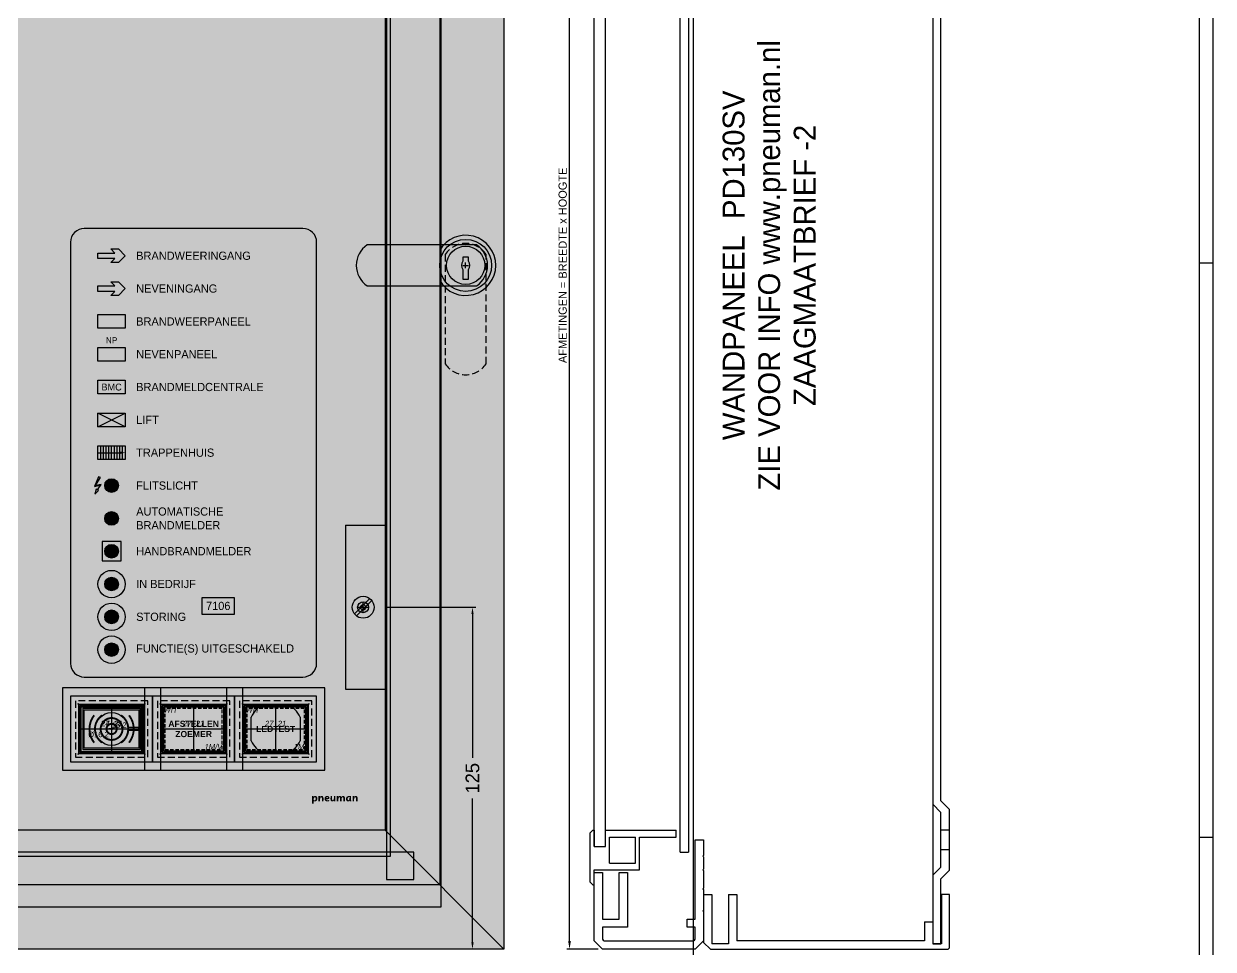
# Model space of a CAD drawing. Header units: millimetres. Extents: x -1269 to 1686, y -428 to 724.
# Drawn here: x 624.4 to 1059.4, y 0 to 338.3 of the extents above; entities that cross this region are included whole.
import ezdxf
from ezdxf.enums import TextEntityAlignment as Align

# ---------------------------------------------------------------- set-up
doc = ezdxf.new("R2010")
doc.units = ezdxf.units.MM
doc.header["$LTSCALE"] = 0.4
doc.linetypes.add('HIDDEN', pattern=[9.525, 6.35, -3.175])
for name, color, linetype in [('25', 7, 'Continuous'), ('35', 2, 'Continuous'), ('50', 3, 'Continuous'), ('ELEKTR', 7, 'Continuous'), ('FREESGAT', 7, 'Continuous'), ('FREESGATPOSITIE', 7, 'Continuous'), ('FREESOMTREK', 7, 'Continuous'), ('GAT', 2, 'Continuous'), ('GATM', 2, 'Continuous'), ('KADER', 7, 'Continuous'), ('Kleurhulp', 4, 'Continuous'), ('KNOP', 7, 'Continuous'), ('Lenskleur', 7, 'Continuous'), ('LIJST', 1, 'Continuous'), ('PASKRUIZEN', 2, 'Continuous'), ('Ral 1108', 160, 'Continuous'), ('Ral 3020', 22, 'Continuous'), ('Ral 7106', 66, 'Continuous'), ('Ral 9002', 156, 'Continuous'), ('Ral kastkleur', 254, 'Continuous'), ('REF', 40, 'Continuous'), ('TEKST', 7, 'Continuous')]:
    doc.layers.add(name, color=color, linetype=linetype)
doc.styles.add('Arial cursief', font='ariali.ttf')
doc.styles.add('ELEKTR', font='PNMANTXT', dxfattribs={"oblique": 15})
doc.styles.add('KNOP', font='arialbd.ttf')
doc.styles.get("Standard").update_dxf_attribs({"font": 'pnmantxt.shx'})
doc.styles.add('UV55', font='Univers 55 Roman.ttf')
doc.dimstyles.new('ISO-25', dxfattribs={"dimtxt": 2.5, "dimasz": 2.5, "dimexe": 1.25, "dimexo": 0.625, "dimtad": 1, "dimtxsty": 'Standard', "dimcen": 2.5, "dimadec": 0, "dimazin": 0, "dimtfac": 1, "dimtmove": 0, "dimatfit": 3, "dimfxl": 1, "dimarcsym": 0})
doc.dimstyles.get("Standard").update_dxf_attribs({"dimtxt": 0.18, "dimasz": 0.18, "dimexe": 0.18, "dimexo": 0.0625, "dimgap": 0.09, "dimtad": 0, "dimtih": 1, "dimtoh": 1, "dimdec": 4, "dimzin": 0, "dimdsep": 46, "dimtxsty": 'Standard', "dimcen": 0.09, "dimadec": 0, "dimazin": 0, "dimtfac": 1, "dimtdec": 4, "dimtofl": 0, "dimtmove": 0, "dimatfit": 3, "dimfxl": 1, "dimtolj": 1, "dimtzin": 0, "dimarcsym": 0})

# ---------------------------------------------------------------- blocks, each defined once
blk = doc.blocks.new('*D16')
at = {"layer": 'DEFPOINTS', "color": 0, "transparency": 16777216}
for p in [(824, 500), (835.5, 500), (835.5, 0)]:
    blk.add_point(p, dxfattribs=at)
at = {"layer": 'KADER', "color": 0, "lineweight": -2, "transparency": 16777216}
for p, q in [((834.5, 500), (823, 500)), ((824, 3), (824, 497)), ((834.5, 0), (823, 0))]:
    blk.add_line(p, q, dxfattribs=at)
at = {"layer": 'KADER', "color": 0, "transparency": 16777216}
for points in [[(823.5, 497), (824.5, 497), (824, 500)], [(823.5, 3), (824.5, 3), (824, 0)]]:
    blk.add_solid(points, dxfattribs=at)
at = {"layer": 'KADER', "color": 0, "transparency": 16777216, "insert": (821.5, 250), "char_height": 3, "attachment_point": 5, "rotation": 90}
blk.add_mtext('\\A1;AFMETINGEN = BREEDTE x HOOGTE', dxfattribs=at)
blk = doc.blocks.new('PNEUMAN')
at = {"layer": 'TEKST', "lineweight": 0, "true_color": 0x031a3f}
h = blk.add_hatch(color=168, dxfattribs=at)
edge = h.paths.add_edge_path(flags=16)
edge.add_spline(control_points=[(-16.06, 0.52), (-15.99, 0.46), (-15.89, 0.42), (-15.77, 0.42), (-15.45, 0.42), (-15.29, 0.86), (-15.36, 1.25), (-15.39, 1.4), (-15.49, 1.57), (-15.68, 1.57), (-15.91, 1.57), (-16.07, 1.33), (-16.07, 0.94), (-16.07, 0.94), (-16.06, 0.52), (-16.06, 0.52)], knot_values=[0, 0, 0, 0, 1, 1, 1, 2, 2, 2, 3, 3, 3, 4, 4, 4, 5, 5, 5, 5], degree=3, periodic=0)
edge = h.paths.add_edge_path()
edge.add_spline(control_points=[(-16.67, -0.77), (-16.67, -0.77), (-16.66, 1.23), (-16.66, 1.23), (-16.66, 1.47), (-16.68, 1.81), (-16.69, 2.01), (-16.69, 2.01), (-16.16, 2.01), (-16.16, 2.01), (-16.16, 2.01), (-16.14, 1.71), (-16.14, 1.71), (-16.14, 1.71), (-16.13, 1.71), (-16.13, 1.71), (-16, 1.92), (-15.78, 2.04), (-15.54, 2.04), (-15.1, 2.04), (-14.82, 1.7), (-14.75, 1.29), (-14.62, 0.61), (-14.97, -0.01), (-15.67, -0.01), (-15.83, -0.01), (-15.98, 0.03), (-16.06, 0.07), (-16.06, 0.07), (-16.07, 0.07), (-16.07, 0.07), (-16.07, 0.07), (-16.08, -0.77), (-16.08, -0.77), (-16.08, -0.77), (-16.67, -0.77), (-16.67, -0.77)], knot_values=[0, 0, 0, 0, 1, 1, 1, 2, 2, 2, 3, 3, 3, 4, 4, 4, 5, 5, 5, 6, 6, 6, 7, 7, 7, 8, 8, 8, 9, 9, 9, 10, 10, 10, 11, 11, 11, 12, 12, 12, 12], degree=3, periodic=0)
h = blk.add_hatch(color=168, dxfattribs=at)
edge = h.paths.add_edge_path()
edge.add_spline(control_points=[(-14.33, 0.03), (-14.33, 0.03), (-14.33, 1.35), (-14.33, 1.35), (-14.33, 1.6), (-14.33, 1.82), (-14.34, 1.99), (-14.34, 1.99), (-13.82, 1.99), (-13.82, 1.99), (-13.82, 1.99), (-13.79, 1.67), (-13.79, 1.67), (-13.79, 1.67), (-13.78, 1.67), (-13.78, 1.67), (-13.64, 1.92), (-13.41, 2.04), (-13.15, 2.04), (-12.82, 2.04), (-12.59, 1.84), (-12.52, 1.5), (-12.51, 1.41), (-12.5, 1.27), (-12.49, 1.17), (-12.49, 1.17), (-12.5, 0.03), (-12.5, 0.03), (-12.5, 0.03), (-13.1, 0.03), (-13.1, 0.03), (-13.1, 0.03), (-13.09, 1.12), (-13.09, 1.12), (-13.09, 1.19), (-13.1, 1.26), (-13.11, 1.33), (-13.14, 1.47), (-13.21, 1.57), (-13.36, 1.57), (-13.55, 1.57), (-13.73, 1.33), (-13.74, 0.9), (-13.74, 0.9), (-13.74, 0.03), (-13.74, 0.03), (-13.74, 0.03), (-14.33, 0.03), (-14.33, 0.03)], knot_values=[0, 0, 0, 0, 1, 1, 1, 2, 2, 2, 3, 3, 3, 4, 4, 4, 5, 5, 5, 6, 6, 6, 7, 7, 7, 8, 8, 8, 9, 9, 9, 10, 10, 10, 11, 11, 11, 12, 12, 12, 13, 13, 13, 14, 14, 14, 15, 15, 15, 16, 16, 16, 16], degree=3, periodic=0)
h = blk.add_hatch(color=168, dxfattribs=at)
edge = h.paths.add_edge_path(flags=16)
edge.add_spline(control_points=[(-10.89, 1.45), (-10.91, 1.55), (-11, 1.62), (-11.14, 1.62), (-11.42, 1.62), (-11.53, 1.39), (-11.54, 1.21), (-11.08, 1.21), (-10.86, 1.27), (-10.89, 1.45), (-10.89, 1.45), (-10.89, 1.45), (-10.89, 1.45)], knot_values=[0, 0, 0, 0, 1, 1, 1, 2, 2, 2, 3, 3, 3, 4, 4, 4, 4], degree=3, periodic=0)
edge = h.paths.add_edge_path()
edge.add_spline(control_points=[(-10.34, 0.15), (-10.55, 0.03), (-10.84, -0.01), (-11.06, -0.01), (-11.64, -0.01), (-12, 0.31), (-12.09, 0.82), (-12.21, 1.41), (-11.88, 2.04), (-11.15, 2.04), (-10.74, 2.04), (-10.4, 1.81), (-10.33, 1.45), (-10.24, 0.95), (-10.7, 0.77), (-11.52, 0.79), (-11.51, 0.73), (-11.47, 0.64), (-11.42, 0.59), (-11.32, 0.49), (-11.17, 0.44), (-11, 0.44), (-10.78, 0.44), (-10.6, 0.49), (-10.46, 0.56), (-10.46, 0.56), (-10.34, 0.15), (-10.34, 0.15)], knot_values=[0, 0, 0, 0, 1, 1, 1, 2, 2, 2, 3, 3, 3, 4, 4, 4, 5, 5, 5, 6, 6, 6, 7, 7, 7, 8, 8, 8, 9, 9, 9, 9], degree=3, periodic=0)
h = blk.add_hatch(color=168, dxfattribs=at)
edge = h.paths.add_edge_path()
edge.add_spline(control_points=[(-8.11, 1.99), (-8.11, 1.99), (-8.12, 0.67), (-8.12, 0.67), (-8.12, 0.42), (-8.11, 0.21), (-8.11, 0.03), (-8.11, 0.03), (-8.63, 0.03), (-8.63, 0.03), (-8.63, 0.03), (-8.66, 0.35), (-8.66, 0.35), (-8.66, 0.35), (-8.66, 0.35), (-8.66, 0.35), (-8.82, 0.09), (-9.05, -0.01), (-9.29, -0.01), (-9.62, -0.01), (-9.84, 0.16), (-9.91, 0.54), (-9.93, 0.64), (-9.94, 0.76), (-9.94, 0.9), (-9.94, 0.9), (-9.93, 1.99), (-9.93, 1.99), (-9.93, 1.99), (-9.34, 1.99), (-9.34, 1.99), (-9.34, 1.99), (-9.35, 0.94), (-9.35, 0.94), (-9.35, 0.85), (-9.34, 0.75), (-9.33, 0.68), (-9.3, 0.56), (-9.23, 0.46), (-9.08, 0.46), (-8.88, 0.46), (-8.71, 0.69), (-8.71, 1.08), (-8.71, 1.08), (-8.71, 1.99), (-8.71, 1.99), (-8.71, 1.99), (-8.11, 1.99), (-8.11, 1.99)], knot_values=[0, 0, 0, 0, 1, 1, 1, 2, 2, 2, 3, 3, 3, 4, 4, 4, 5, 5, 5, 6, 6, 6, 7, 7, 7, 8, 8, 8, 9, 9, 9, 10, 10, 10, 11, 11, 11, 12, 12, 12, 13, 13, 13, 14, 14, 14, 15, 15, 15, 16, 16, 16, 16], degree=3, periodic=0)
h = blk.add_hatch(color=168, dxfattribs=at)
edge = h.paths.add_edge_path()
edge.add_spline(control_points=[(-7.62, 0.03), (-7.62, 0.03), (-7.62, 1.35), (-7.62, 1.35), (-7.62, 1.6), (-7.63, 1.82), (-7.64, 1.99), (-7.64, 1.99), (-7.12, 1.99), (-7.12, 1.99), (-7.12, 1.99), (-7.1, 1.67), (-7.1, 1.67), (-7.1, 1.67), (-7.09, 1.67), (-7.09, 1.67), (-6.95, 1.92), (-6.73, 2.04), (-6.47, 2.04), (-6.15, 2.04), (-5.97, 1.84), (-5.92, 1.66), (-5.79, 1.92), (-5.56, 2.04), (-5.29, 2.04), (-4.98, 2.04), (-4.76, 1.84), (-4.7, 1.51), (-4.68, 1.43), (-4.67, 1.27), (-4.67, 1.17), (-4.67, 1.17), (-4.67, 0.03), (-4.67, 0.03), (-4.67, 0.03), (-5.25, 0.03), (-5.25, 0.03), (-5.25, 0.03), (-5.25, 1.1), (-5.25, 1.1), (-5.25, 1.18), (-5.25, 1.26), (-5.27, 1.34), (-5.29, 1.47), (-5.37, 1.57), (-5.51, 1.57), (-5.71, 1.57), (-5.86, 1.31), (-5.86, 0.92), (-5.86, 0.92), (-5.86, 0.03), (-5.86, 0.03), (-5.86, 0.03), (-6.44, 0.03), (-6.44, 0.03), (-6.44, 0.03), (-6.43, 1.11), (-6.43, 1.11), (-6.43, 1.19), (-6.44, 1.26), (-6.45, 1.33), (-6.47, 1.47), (-6.54, 1.57), (-6.68, 1.57), (-6.89, 1.57), (-7.05, 1.3), (-7.04, 0.91), (-7.04, 0.91), (-7.04, 0.03), (-7.04, 0.03), (-7.04, 0.03), (-7.62, 0.03), (-7.62, 0.03)], knot_values=[0, 0, 0, 0, 1, 1, 1, 2, 2, 2, 3, 3, 3, 4, 4, 4, 5, 5, 5, 6, 6, 6, 7, 7, 7, 8, 8, 8, 9, 9, 9, 10, 10, 10, 11, 11, 11, 12, 12, 12, 13, 13, 13, 14, 14, 14, 15, 15, 15, 16, 16, 16, 17, 17, 17, 18, 18, 18, 19, 19, 19, 20, 20, 20, 21, 21, 21, 22, 22, 22, 23, 23, 23, 24, 24, 24, 24], degree=3, periodic=0)
h = blk.add_hatch(color=168, dxfattribs=at)
edge = h.paths.add_edge_path(flags=16)
edge.add_spline(control_points=[(-2.98, 1.58), (-3.03, 1.59), (-3.09, 1.6), (-3.15, 1.6), (-3.53, 1.6), (-3.72, 1.14), (-3.66, 0.78), (-3.62, 0.58), (-3.52, 0.45), (-3.35, 0.45), (-3.17, 0.45), (-2.99, 0.65), (-2.99, 1.13), (-2.99, 1.13), (-2.98, 1.58), (-2.98, 1.58)], knot_values=[0, 0, 0, 0, 1, 1, 1, 2, 2, 2, 3, 3, 3, 4, 4, 4, 5, 5, 5, 5], degree=3, periodic=0)
edge = h.paths.add_edge_path()
edge.add_spline(control_points=[(-2.86, 0.03), (-2.88, 0.15), (-2.89, 0.28), (-2.91, 0.42), (-2.91, 0.42), (-2.92, 0.42), (-2.92, 0.42), (-3.04, 0.09), (-3.28, -0.01), (-3.51, -0.01), (-3.88, -0.01), (-4.18, 0.26), (-4.26, 0.67), (-4.38, 1.33), (-4.06, 2.04), (-3.07, 2.04), (-2.83, 2.04), (-2.56, 1.99), (-2.38, 1.94), (-2.38, 1.94), (-2.4, 0.91), (-2.4, 0.91), (-2.4, 0.66), (-2.37, 0.27), (-2.32, 0.03), (-2.32, 0.03), (-2.86, 0.03), (-2.86, 0.03)], knot_values=[0, 0, 0, 0, 1, 1, 1, 2, 2, 2, 3, 3, 3, 4, 4, 4, 5, 5, 5, 6, 6, 6, 7, 7, 7, 8, 8, 8, 9, 9, 9, 9], degree=3, periodic=0)
h = blk.add_hatch(color=168, dxfattribs=at)
edge = h.paths.add_edge_path()
edge.add_spline(control_points=[(-1.87, 0.03), (-1.87, 0.03), (-1.87, 1.35), (-1.87, 1.35), (-1.87, 1.6), (-1.87, 1.82), (-1.88, 1.99), (-1.88, 1.99), (-1.36, 1.99), (-1.36, 1.99), (-1.36, 1.99), (-1.33, 1.67), (-1.33, 1.67), (-1.33, 1.67), (-1.32, 1.67), (-1.32, 1.67), (-1.18, 1.92), (-0.95, 2.04), (-0.69, 2.04), (-0.36, 2.04), (-0.13, 1.84), (-0.06, 1.5), (-0.05, 1.41), (-0.04, 1.27), (-0.03, 1.17), (-0.03, 1.17), (-0.04, 0.03), (-0.04, 0.03), (-0.04, 0.03), (-0.64, 0.03), (-0.64, 0.03), (-0.64, 0.03), (-0.63, 1.12), (-0.63, 1.12), (-0.63, 1.19), (-0.64, 1.26), (-0.65, 1.33), (-0.68, 1.47), (-0.75, 1.57), (-0.9, 1.57), (-1.09, 1.57), (-1.27, 1.33), (-1.28, 0.9), (-1.28, 0.9), (-1.28, 0.03), (-1.28, 0.03), (-1.28, 0.03), (-1.87, 0.03), (-1.87, 0.03)], knot_values=[0, 0, 0, 0, 1, 1, 1, 2, 2, 2, 3, 3, 3, 4, 4, 4, 5, 5, 5, 6, 6, 6, 7, 7, 7, 8, 8, 8, 9, 9, 9, 10, 10, 10, 11, 11, 11, 12, 12, 12, 13, 13, 13, 14, 14, 14, 15, 15, 15, 16, 16, 16, 16], degree=3, periodic=0)
blk = doc.blocks.new('*D14')
at = {"layer": 'DEFPOINTS', "color": 0, "transparency": 16777216}
for p in [(0, 0), (32, -125), (43.5, -125)]:
    blk.add_point(p, dxfattribs=at)
at = {"layer": 'REF', "color": 0, "lineweight": -2, "transparency": 16777216}
for p, q in [((0.63, 0), (33.25, 0)), ((32, -2.5), (32, -55.05)), ((32, -122.5), (32, -69.95)), ((42.88, -125), (30.75, -125))]:
    blk.add_line(p, q, dxfattribs=at)
at = {"layer": 'REF', "color": 0, "transparency": 16777216}
for points in [[(31.58, -2.5), (32.42, -2.5), (32, 0)], [(31.58, -122.5), (32.42, -122.5), (32, -125)]]:
    blk.add_solid(points, dxfattribs=at)
at = {"layer": 'REF', "color": 0, "transparency": 16777216, "insert": (32, -62.5), "char_height": 5, "attachment_point": 5, "rotation": 90}
blk.add_mtext('125', dxfattribs=at)
blk = doc.blocks.new('Emka_1022_Cil.Slot')
at = {"layer": 'Lenskleur', "true_color": 0xecebea}
h = blk.add_hatch(color=7, dxfattribs=at)
h.paths.add_polyline_path([(0, 0, -1), (19, 0, -1)], flags=16)
edge = h.paths.add_edge_path()
edge.add_line((0, 5.55), (0, -5.55))
edge.add_arc((9.5, 0), 11, 210.2726, 509.7274)
at = {"layer": 'Lenskleur'}
h = blk.add_hatch(color=256, dxfattribs=at)
h.set_gradient(color1=(176, 181, 186), color2=(216, 218, 218), tint=1)
h.paths.add_polyline_path([(19, 0, 1), (0, 0, 1)])
h.paths.add_polyline_path([(2.5, 0, -1), (16.5, 0, -1)], flags=16)
at = {"layer": 'Lenskleur', "true_color": 0xdbdcdc}
h = blk.add_hatch(color=254, dxfattribs=at)
h.dxf.hatch_style = 1
h.paths.add_polyline_path([(16.5, 0, 1), (2.5, 0, 1)])
h.paths.add_polyline_path([(10.5, -1.5), (10.5, -5), (8.5, -5), (8.5, -1.5, -0.333333), (8.5, 1.5), (8.5, 3), (10.5, 3), (10.5, 1.5, -0.333333)], flags=16)
at = {"layer": 'Lenskleur'}
h = blk.add_hatch(color=256, dxfattribs=at)
h.set_gradient(color1=(135, 146, 151), color2=(189, 189, 189), tint=1, name='CYLINDER')
h.paths.add_polyline_path([(10.5, -1.5, 0.333333), (10.5, 1.5), (10.5, 3), (8.5, 3), (8.5, 1.5, 0.333333), (8.5, -1.5), (8.5, -5), (10.5, -5)])
at = {"layer": 'LIJST'}
for points in [[(0, 5.55), (0, -5.55, 3.696846)], [(8.5, 1.5, 0.333333), (8.5, -1.5), (8.5, -5), (10.5, -5), (10.5, -1.5, 0.333333), (10.5, 1.5), (10.5, 3), (8.5, 3)]]:
    blk.add_lwpolyline(points, format="xyb", close=True, dxfattribs=at)
for radius in [9.5, 7]:
    blk.add_circle((9.5, 0), radius, dxfattribs=at)
at = {"layer": 'REF'}
for p, q in [((8.5, 0), (10.5, 0)), ((9.5, -1), (9.5, 1))]:
    blk.add_line(p, q, dxfattribs=at)
blk.add_lwpolyline([(13.5, 7.5), (-26.5, 7.5, 0.533333), (-26.5, -7.5), (13.5, -7.5, 0.533333)], format="xyb", close=True, dxfattribs=at)
at = {"layer": 'REF', "linetype": 'HIDDEN'}
blk.add_lwpolyline([(2, 4), (2, -36, 0.533333), (17, -36), (17, 4, 0.533333)], format="xyb", close=True, dxfattribs=at)
blk = doc.blocks.new('KNVAA0')
at = {"layer": 'KADER', "color": 2}
for p, q in [((584, -436), (584, 404)), ((584, -16), (579, -16)), ((584, -226), (579, -226))]:
    blk.add_line(p, q, dxfattribs=at)
at = {"layer": 'KADER', "color": 3}
blk.add_line((579, -431), (579, 399), dxfattribs=at)
at = {"layer": 'KADER', "color": 2, "style": 'UV55', "flags": 8}
for tag, p in [('DEBITEUR', (519.5, -405.5)), ('KENMERK', (519.5, -409)), ('SCHAAL', (533, -413)), ('GETEKEND', (533, -417)), ('GEWIJZIGD', (533, -421)), ('AKKOORD', (533, -425))]:
    blk.add_attdef(tag, p, '', height=2, dxfattribs=at)
at = {"layer": 'KADER', "color": 3, "style": 'UV55', "flags": 8}
for tag, height, p in [('PROJECT-1', 2.5, (470, -407.5)), ('PROJECT-2', 2.5, (470, -411.5)), ('OBJECT/PROJECT', 5, (470, -424))]:
    blk.add_attdef(tag, text='', height=height, dxfattribs=at).set_placement(p, align=Align.CENTER)
at = {"layer": 'KADER', "color": 2, "style": 'UV55', "flags": 8}
for tag, width, p, p2 in [('TEKEN-DATUM', 0.977593, (543, -417), (563, -417)), ('WIJZIG-DATUM', 0.948929, (543, -421), (563, -421)), ('AKKOORD-DATUM', 0.792647, (543, -425), (563, -425))]:
    blk.add_attdef(tag, text='', height=2, dxfattribs=dict(at, width=width)).set_placement(p, p2, align=Align.FIT)
for tag, p in [('BLADNUMMER', (560, -429.5)), ('AANTAL-BLADEN', (574.5, -429.5))]:
    blk.add_attdef(tag, text='', height=2, dxfattribs=at).set_placement(p, align=Align.CENTER)
blk = doc.blocks.new('KNKCA4')
at = {"layer": 'ELEKTR', "color": 3}
blk.add_line((2606.7, 1500), (2606.7, -1792.7), dxfattribs=at)
at = {"layer": 'ELEKTR', "color": 2, "style": 'UV55', "flags": 8}
for tag, p in [('SCHAAL', (1765.2, -1522.9)), ('DEBITEUR', (684.2, -1600.6)), ('GETEKEND', (1765.2, -1605.2)), ('KENMERK', (684.2, -1664.6)), ('GEWIJZIGD', (1765.2, -1687.5)), ('AKKOORD', (1765.2, -1769.8))]:
    blk.add_attdef(tag, p, '', height=36.6, dxfattribs=at)
at = {"layer": 'ELEKTR', "color": 3, "style": 'UV55', "flags": 8}
for tag, height, p in [('PROJECT-1', 45.7, (-1426.8, -1604)), ('OBJECT/PROJECT', 91.5, (54.9, -1664.6)), ('PROJECT-2', 45.7, (-1426.8, -1677.2))]:
    blk.add_attdef(tag, text='', height=height, dxfattribs=at).set_placement(p, align=Align.CENTER)
at = {"layer": 'ELEKTR', "color": 2, "style": 'UV55', "flags": 8}
for tag, width, p, p2 in [('TEKEN-DATUM', 0.977593, (1948.2, -1605.2), (2314, -1605.2)), ('WIJZIG-DATUM', 0.948929, (1948.2, -1687.5), (2314, -1687.5)), ('AKKOORD-DATUM', 0.792647, (1948.2, -1769.8), (2314, -1769.8))]:
    blk.add_attdef(tag, text='', height=36.6, dxfattribs=dict(at, width=width)).set_placement(p, p2, align=Align.FIT)
for tag, p in [('BLADNUMMER', (894.6, -1765.2)), ('AANTAL-BLADEN', (1159.8, -1765.2))]:
    blk.add_attdef(tag, text='', height=36.6, dxfattribs=at).set_placement(p, align=Align.CENTER)
blk = doc.blocks.new('3.61.993.10.0')
at = {"layer": 'Lenskleur'}
h = blk.add_hatch(color=256, dxfattribs=at)
h.dxf.hatch_style = 1
h.set_gradient(color1=(20, 21, 22), color2=(50, 51, 52), centered=1, tint=1, name='INVCURVED')
h.paths.add_polyline_path([(15, 12), (-15, 12), (-15, -12), (15, -12)])
h.paths.add_polyline_path([(12, 9), (12, -9), (-12, -9), (-12, 9)], flags=16)
at = {"layer": 'LIJST'}
h = blk.add_hatch(color=256, dxfattribs=at)
h.dxf.hatch_style = 1
h.paths.add_polyline_path([(15, 12), (-15, 12), (-15, -12), (15, -12)])
h.paths.add_polyline_path([(12, 9), (12, -9), (-12, -9), (-12, 9)], flags=16)
at = {"layer": 'GAT'}
for p, q in [((0, 8.5), (0, -8.5)), ((-11.5, 0), (11.5, 0))]:
    blk.add_line(p, q, dxfattribs=at)
blk.add_lwpolyline([(-11.5, 8.5), (-11.5, -8.5), (11.5, -8.5), (11.5, 8.5)], close=True, dxfattribs=at)
at = {"layer": 'LIJST'}
for points in [[(-15, 12), (-15, -12), (15, -12), (15, 12)], [(-12, 9), (-12, -9), (12, -9), (12, 9)]]:
    blk.add_lwpolyline(points, close=True, dxfattribs=at)
at = {"layer": 'REF'}
for p, q in [((-1, 0), (1, 0)), ((0, 1), (0, -1))]:
    blk.add_line(p, q, dxfattribs=at)
blk.add_lwpolyline([(-18, 15), (-18, -15), (18, -15), (18, 15)], close=True, dxfattribs=at)
at = {"layer": 'REF', "linetype": 'HIDDEN'}
blk.add_lwpolyline([(-13.25, 10.25), (-13.25, -10.25), (13.25, -10.25), (13.25, 10.25)], close=True, dxfattribs=at)
at = {"layer": 'ELEKTR', "style": 'Arial cursief', "flags": 9}
blk.add_attdef('ART_CODE', text='', height=2, dxfattribs=at).set_placement((5, 9), align=Align.MIDDLE_LEFT)
at = {"layer": 'GAT', "style": 'Arial cursief'}
blk.add_text('27  21', height=2, dxfattribs=at).set_placement((0, 2), align=Align.MIDDLE_CENTER)
blk = doc.blocks.new('BRANDWEERINGANG')
at = {"layer": '25'}
h = blk.add_hatch(color=256, dxfattribs=at)
h.dxf.hatch_style = 1
h.paths.add_polyline_path([(5, 0), (2.5, 2.5), (-0.33, 2.5), (1.17, 1), (-5, 1), (-5, -1), (1.17, -1), (-0.33, -2.5), (2.5, -2.5)])
at = {"layer": '35'}
blk.add_lwpolyline([(2.5, 2.5), (5, 0), (2.5, -2.5), (-0.33, -2.5), (1.17, -1), (-5, -1), (-5, 1), (1.17, 1), (-0.33, 2.5)], close=True, dxfattribs=at)
blk = doc.blocks.new('NEVENINGANG')
at = {"layer": '25'}
h = blk.add_hatch(color=68, dxfattribs=at)
h.dxf.hatch_style = 1
h.paths.add_polyline_path([(5, 0), (2.5, 2.5), (-0.33, 2.5), (1.17, 1), (-5, 1), (-5, -1), (1.17, -1), (-0.33, -2.5), (2.5, -2.5)])
at = {"layer": '35'}
blk.add_lwpolyline([(2.5, 2.5), (5, 0), (2.5, -2.5), (-0.33, -2.5), (1.17, -1), (-5, -1), (-5, 1), (1.17, 1), (-0.33, 2.5)], close=True, dxfattribs=at)
blk = doc.blocks.new('BRANDWEERPANEEL')
at = {"layer": '25'}
h = blk.add_hatch(color=68, dxfattribs=at)
h.dxf.hatch_style = 1
h.paths.add_polyline_path([(5, 2.5), (-5, 2.5), (-5, -2.5), (5, -2.5)])
blk.add_solid([(-5, -2.5), (5, -2.5), (5, 2.5)], dxfattribs=at)
at = {"layer": '35'}
blk.add_lwpolyline([(5, 2.5), (5, -2.5), (-5, -2.5), (-5, 2.5)], close=True, dxfattribs=at)
at = {"layer": 'Kleurhulp'}
blk.add_lwpolyline([(-5, -2.5), (-5, 2.5), (5, 2.5), (5, -2.5)], close=True, dxfattribs=at)
blk = doc.blocks.new('LIFT ROOD')
at = {"layer": '25'}
h = blk.add_hatch(color=22, dxfattribs=at)
h.dxf.hatch_style = 1
h.paths.add_polyline_path([(5, 2.5), (-5, 2.5), (-5, -2.5), (5, -2.5)])
for p, q in [((-5, -2.5), (5, 2.5)), ((5, -2.5), (-5, 2.5))]:
    blk.add_line(p, q, dxfattribs=at)
at = {"layer": '35'}
blk.add_lwpolyline([(5, 2.5), (5, -2.5), (-5, -2.5), (-5, 2.5)], close=True, dxfattribs=at)
at = {"layer": 'Kleurhulp'}
blk.add_lwpolyline([(-5, -2.5), (-5, 2.5), (5, 2.5), (5, -2.5)], close=True, dxfattribs=at)
blk = doc.blocks.new('FLITSLICHT')
at = {"layer": '25'}
h = blk.add_hatch(color=256, dxfattribs=at)
h.dxf.hatch_style = 1
h.paths.add_polyline_path([(-4.12, 2.88), (-4.75, 3.17), (-6.21, -0.34), (-4.13, 0.16), (-5.21, -1.56), (-5.6, -1.32), (-6.12, -3.12), (-4.78, -1.81), (-5.15, -1.59), (-3.78, 0.42), (-5.84, 0.02)])
h = blk.add_hatch(color=68, dxfattribs=at)
h.dxf.hatch_style = 1
h.paths.add_polyline_path([(2.5, 0, 1), (-2.5, 0, 1)])
blk.add_lwpolyline([(-6.12, -3.12), (-4.78, -1.81), (-5.15, -1.59), (-3.78, 0.42), (-5.84, 0.02), (-4.12, 2.88), (-4.75, 3.17), (-6.21, -0.34), (-4.13, 0.16), (-5.21, -1.56), (-5.6, -1.32)], close=True, dxfattribs=at)
at = {"layer": '35'}
for p, q in [((-1.77, -1.77), (1.77, 1.77)), ((-1.77, 1.77), (1.77, -1.77))]:
    blk.add_line(p, q, dxfattribs=at)
blk.add_circle((0, 0), 2.5, dxfattribs=at)
at = {"layer": 'Kleurhulp'}
blk.add_circle((0, 0), 2.5, dxfattribs=at)
blk = doc.blocks.new('BRANDMELDCENTRALE')
at = {"layer": '25'}
h = blk.add_hatch(color=68, dxfattribs=at)
h.dxf.hatch_style = 1
h.paths.add_polyline_path([(5, 2.5), (-5, 2.5), (-5, -2.5), (5, -2.5)])
at = {"layer": '35'}
blk.add_lwpolyline([(5, 2.5), (5, -2.5), (-5, -2.5), (-5, 2.5)], close=True, dxfattribs=at)
at = {"layer": 'Kleurhulp'}
blk.add_lwpolyline([(-5, -2.5), (-5, 2.5), (5, 2.5), (5, -2.5)], close=True, dxfattribs=at)
at = {"layer": 'TEKST', "style": 'UV55'}
blk.add_text('BMC', height=2.5, dxfattribs=at).set_placement((0, 0), align=Align.MIDDLE)
blk = doc.blocks.new('3.31.801.00.0')
at = {"layer": 'Lenskleur'}
h = blk.add_hatch(color=256, dxfattribs=at)
h.dxf.hatch_style = 1
h.set_gradient(color1=(20, 20, 20), color2=(51, 51, 51), centered=1, tint=1, name='INVCURVED')
h.paths.add_polyline_path([(12, 9), (-12, 9), (-12, -9), (12, -9)])
h.paths.add_polyline_path([(-11, 8), (11, 8), (11, -8), (-11, -8)], flags=16)
h = blk.add_hatch(color=256, dxfattribs=at)
h.dxf.hatch_style = 1
h.set_gradient(color1=(36, 36, 36), color2=(59, 59, 59), centered=1, tint=1, name='INVCURVED')
h.paths.add_polyline_path([(11, 8), (-11, 8), (-11, -8), (11, -8)])
h = blk.add_hatch(color=68, dxfattribs=at)
h.dxf.hatch_style = 1
h.paths.add_polyline_path([(0.5, 0, 1), (-0.5, 0, 1)])
at = {"layer": 'GAT'}
for p, q in [((0, 6), (0, -6)), ((-6, 0), (6, 0)), ((10.4, 0.6), (5.97, 0.6)), ((10.4, -0.6), (5.97, -0.6))]:
    blk.add_line(p, q, dxfattribs=at)
for centre, radius in [((0, 0), 6), ((10.4, 0), 0.6)]:
    blk.add_circle(centre, radius, dxfattribs=at)
at = {"layer": 'GATM'}
for p, q in [((-10, 7), (10, 7)), ((-10, -7), (-10, 7)), ((0, 7), (0, -7)), ((10, 7), (10, -7)), ((-10, 0), (10, 0)), ((10, -7), (-10, -7))]:
    blk.add_line(p, q, dxfattribs=at)
at = {"layer": 'Lenskleur', "color": 68, "const_width": 0.7}
for points in [[(-6.36, 5, 0.346084), (-6.36, -5)], [(-3.47, 5, 0.522809), (-3.47, -5)], [(3.47, 5, -0.522809), (3.47, -5)], [(6.36, 5, -0.346084), (6.36, -5)], [(-4, 0, 1), (4, 0, 1), (-4, 0, 0)], [(-1.87, 0, 1), (1.87, 0, 1), (-1.87, 0, 0)]]:
    blk.add_lwpolyline(points, format="xyb", dxfattribs=at)
at = {"layer": 'LIJST'}
for p, q in [((-12, -9), (-12, 9)), ((-12, 9), (12, 9)), ((-11.25, 9), (-11.25, -9)), ((11, -9), (11, 9)), ((12, 9), (12, -9)), ((11, 8), (-11.25, 8)), ((10.62, 7.62), (-10.5, 7.62)), ((-10.5, 7.62), (-10.5, -7.5)), ((10.5, 7.5), (-10.5, 7.5)), ((10.5, -7.5), (10.5, 7.5)), ((10.62, -7.5), (10.62, 7.62)), ((-11.25, -8.25), (11, -8.25)), ((-10.5, -7.5), (10.62, -7.5)), ((12, -9), (-12, -9))]:
    blk.add_line(p, q, dxfattribs=at)
blk.add_circle((0, 0), 4, dxfattribs=at)
for radius, start, end in [(8.09, 150.3628, 209.6372), (6.09, 138.9335, 221.0665), (6.09, 318.9335, 41.0665), (8.09, 330.3628, 29.6372)]:
    blk.add_arc((0, 0), radius, start, end, dxfattribs=at)
for points in [[(-12, -9), (-11.25, -9), (-12, 9), (-11.25, 9)], [(11, -9), (11, -8.25), (-11.25, -9), (-11.25, -8.25)]]:
    blk.add_solid(points, dxfattribs=at)
at = {"layer": 'REF'}
for p, q in [((1, 0), (-1, 0)), ((-1, 0), (1, 0)), ((-1, 0), (1, 0)), ((0, 1), (0, -1)), ((0, 1), (0, -1)), ((0, 1), (0, -1))]:
    blk.add_line(p, q, dxfattribs=at)
at = {"layer": 'ELEKTR', "flags": 9}
blk.add_attdef('ART_CODE', (-9.5, -4), '', height=1.5, dxfattribs=at)
at = {"layer": 'ELEKTR', "style": 'ELEKTR', "oblique": 15}
blk.add_attdef('TEK_KOMPNR', (-12.5, -13.5), '', height=2, dxfattribs=at)
at = {"layer": 'GAT'}
blk.add_text('16,2', height=2, dxfattribs=at).set_placement((0.1, 0.4))
at = {"layer": 'GATM'}
for s, p in [('24  18', (0, 1)), ('%%C16,2', (-4.8, -3))]:
    blk.add_text(s, height=2, dxfattribs=at).set_placement(p, align=Align.CENTER)
blk = doc.blocks.new('3.61.968.17.0')
at = {"layer": 'Lenskleur'}
h = blk.add_hatch(color=256, dxfattribs=at)
h.dxf.hatch_style = 1
h.set_gradient(color1=(160, 161, 162), color2=(220, 221, 222), centered=1, tint=1, name='SPHERICAL')
h.paths.add_polyline_path([(12, 9), (-12, 9), (-12, -9), (12, -9)])
h.paths.add_polyline_path([(11, 8), (11, -8), (-11, -8), (-11, 8)], flags=16)
h = blk.add_hatch(color=256, dxfattribs=at)
h.dxf.hatch_style = 1
h.set_gradient(color1=(210, 211, 212), color2=(250, 251, 252), centered=1, tint=1, name='SPHERICAL')
h.paths.add_polyline_path([(11, 8), (-11, 8), (-11, -8), (11, -8)])
at = {"layer": 'LIJST'}
blk.add_lwpolyline([(-12, 9), (-12, -9), (12, -9), (12, 9)], close=True, dxfattribs=at)
at = {"layer": 'REF'}
for p, q in [((-1, 0), (1, 0)), ((0, 1), (0, -1))]:
    blk.add_line(p, q, dxfattribs=at)
blk.add_lwpolyline([(-11, 8), (-11, -8), (11, -8), (11, 8)], close=True, dxfattribs=at)
at = {"layer": 'REF', "color": 5, "linetype": 'HIDDEN', "ltscale": 0.5}
blk.add_lwpolyline([(-10.5, 7.5), (-10.5, -7.5), (10.5, -7.5), (10.5, 7.5)], close=True, dxfattribs=at)
at = {"layer": 'ELEKTR', "color": 129, "true_color": 0x3c4646, "style": 'Arial cursief'}
blk.add_text('WIT', height=2, dxfattribs=at).set_placement((-11, 7), align=Align.MIDDLE_LEFT)
at = {"layer": 'ELEKTR', "style": 'Arial cursief', "flags": 9}
blk.add_attdef('ART_CODE', text='', height=2, dxfattribs=at).set_placement((5, 9), align=Align.MIDDLE_LEFT)
blk = doc.blocks.new('4.01.205.04.0')
at = {"layer": 'Lenskleur'}
h = blk.add_hatch(color=256, dxfattribs=at)
h.dxf.hatch_style = 1
h.set_gradient(color1=(237, 193, 18), color2=(253, 250, 181), centered=1, tint=1, name='SPHERICAL')
edge = h.paths.add_edge_path()
edge.add_arc((0, 0), 2.5, 0, 360)
at = {"layer": 'GAT'}
for p, q in [((-2, 0), (2, 0)), ((0, 2), (0, -2))]:
    blk.add_line(p, q, dxfattribs=at)
blk.add_circle((0, 0), 2, dxfattribs=at)
at = {"layer": 'GATM'}
for p, q in [((-2, 0), (2, 0)), ((0, 2), (0, -2))]:
    blk.add_line(p, q, dxfattribs=at)
blk.add_circle((0, 0), 2, dxfattribs=at)
at = {"layer": 'LIJST', "const_width": 0.475}
blk.add_lwpolyline([(-0.48, 1.22, 0.135695), (-1.34, 0.47, 1)], format="xyb", dxfattribs=at)
at = {"layer": 'LIJST'}
blk.add_circle((0, 0), 2.5, dxfattribs=at)
at = {"layer": 'REF'}
blk.add_circle((0, 0), 5, dxfattribs=at)
at = {"layer": 'ELEKTR', "style": 'Arial cursief', "flags": 9}
blk.add_attdef('ART_CODE', text='', height=2, dxfattribs=at).set_placement((5, 9), align=Align.MIDDLE_LEFT)
blk = doc.blocks.new('4.01.205.05.0')
at = {"layer": 'Lenskleur'}
h = blk.add_hatch(color=256, dxfattribs=at)
h.dxf.hatch_style = 1
h.set_gradient(color1=(0, 255, 0), color2=(194, 255, 194), centered=1, tint=1, name='SPHERICAL')
edge = h.paths.add_edge_path()
edge.add_arc((0, 0), 2.5, 0, 360)
at = {"layer": 'GAT'}
for p, q in [((-2, 0), (2, 0)), ((0, 2), (0, -2))]:
    blk.add_line(p, q, dxfattribs=at)
blk.add_circle((0, 0), 2, dxfattribs=at)
at = {"layer": 'GATM'}
for p, q in [((-2, 0), (2, 0)), ((0, 2), (0, -2))]:
    blk.add_line(p, q, dxfattribs=at)
blk.add_circle((0, 0), 2, dxfattribs=at)
at = {"layer": 'LIJST', "const_width": 0.475}
blk.add_lwpolyline([(-0.48, 1.22, 0.135695), (-1.34, 0.47, 1)], format="xyb", dxfattribs=at)
at = {"layer": 'LIJST'}
blk.add_circle((0, 0), 2.5, dxfattribs=at)
at = {"layer": 'REF'}
blk.add_circle((0, 0), 5, dxfattribs=at)
at = {"layer": 'ELEKTR', "style": 'Arial cursief', "flags": 9}
blk.add_attdef('ART_CODE', text='', height=2, dxfattribs=at).set_placement((5, 9), align=Align.MIDDLE_LEFT)
blk = doc.blocks.new('3.61.110.00.0')
at = {"layer": 'REF'}
for p, q in [((-4.36, 9), (4.36, 9)), ((-9, -4.36), (-9, 4.36)), ((9, 4.36), (9, -4.36)), ((-1, 0), (1, 0)), ((0, 1), (0, -1)), ((4.36, -9), (-4.36, -9))]:
    blk.add_line(p, q, dxfattribs=at)
for start, end in [(115.8419, 154.1581), (25.8419, 64.1581), (205.8419, 244.1581), (295.8419, 334.1581)]:
    blk.add_arc((0, 0), 10, start, end, dxfattribs=at)
at = {"layer": 'ELEKTR', "flags": 9}
blk.add_attdef('ART_CODE', (-5, -3.5), '', height=1.5, dxfattribs=at)
at = {"layer": 'ELEKTR', "style": 'ELEKTR', "oblique": 15}
blk.add_attdef('TEK_KOMPNR', (-15, -16), '', height=2.4, dxfattribs=at)
blk = doc.blocks.new('3.61.841.00.0')
at = {"layer": 'REF'}
for p, q in [((-1, 0), (1, 0)), ((0, 1), (0, -1))]:
    blk.add_line(p, q, dxfattribs=at)
at = {"layer": 'ELEKTR', "color": 129, "true_color": 0x3c4646, "style": 'Arial cursief'}
blk.add_text('1M', height=2, dxfattribs=at).set_placement((10.5, -6.5), align=Align.MIDDLE_RIGHT)
at = {"layer": 'ELEKTR', "style": 'Arial cursief', "flags": 9}
blk.add_attdef('ART_CODE', text='', height=2, dxfattribs=at).set_placement((5, 5), align=Align.MIDDLE_LEFT)
blk = doc.blocks.new('3.61.847.00.0')
at = {"layer": 'REF'}
for p, q in [((-1, 0), (1, 0)), ((0, 1), (0, -1))]:
    blk.add_line(p, q, dxfattribs=at)
at = {"layer": 'ELEKTR', "color": 129, "true_color": 0x3c4646, "style": 'Arial cursief'}
blk.add_text('1M/V', height=2, dxfattribs=at).set_placement((10.5, -6.5), align=Align.MIDDLE_RIGHT)
at = {"layer": 'ELEKTR', "style": 'Arial cursief', "flags": 9}
blk.add_attdef('ART_CODE', text='', height=2, dxfattribs=at).set_placement((5, 5), align=Align.MIDDLE_LEFT)
blk = doc.blocks.new('1.01.148.13.0_O')
at = {"layer": 'Lenskleur', "true_color": 0xdbdcdc}
h = blk.add_hatch(color=254, dxfattribs=at)
h.dxf.hatch_style = 1
edge = h.paths.add_edge_path()
edge.add_arc((-8, 0), 4, 52.18076, 217.81924)
edge.add_line((-11.16, -2.453), (-5.547, 3.16))
at = {"layer": 'Lenskleur'}
h = blk.add_hatch(color=256, dxfattribs=at)
h.set_gradient(color1=(135, 146, 151), color2=(189, 189, 189), tint=1, name='CYLINDER')
edge = h.paths.add_edge_path()
edge.add_arc((-8, 0), 4, 217.81924, 232.18076)
edge.add_line((-10.453, -3.16), (-4.84, 2.453))
edge.add_arc((-8, 0), 4, 37.81924, 52.18076)
edge.add_line((-5.547, 3.16), (-11.16, -2.453))
at = {"layer": 'Lenskleur', "true_color": 0xdbdcdc}
h = blk.add_hatch(color=254, dxfattribs=at)
h.dxf.hatch_style = 1
edge = h.paths.add_edge_path()
edge.add_arc((-8, 0), 4, 232.18076, 397.81924)
edge.add_line((-4.84, 2.453), (-10.453, -3.16))
at = {"layer": 'GAT'}
for p, q in [((-10, 0), (-6, 0)), ((-8, -2), (-8, 2))]:
    blk.add_line(p, q, dxfattribs=at)
blk.add_circle((-8, 0), 2, dxfattribs=at)
at = {"layer": 'LIJST'}
for p, q in [((-5.547, 3.16), (-11.16, -2.453)), ((-10.453, -3.16), (-4.84, 2.453))]:
    blk.add_line(p, q, dxfattribs=at)
blk.add_circle((-8, 0), 4, dxfattribs=at)
at = {"layer": 'REF'}
for p, q in [((-14.5, 30), (-14.5, -30)), ((-14.5, 30), (0, 30)), ((-14.5, -30), (0, -30))]:
    blk.add_line(p, q, dxfattribs=at)
at = {"layer": 'REF', "color": 6}
dim = blk.add_linear_dim(base=(32, -125), p1=(0, 0), p2=(43.5, -125), angle=270, dimstyle='ISO-25', override={"dimtxt": 5, "dimgap": 1.5, "dimtad": 0, "dimdsep": 46}, dxfattribs=at)
dim.commit()
dim.dimension.update_dxf_attribs({"geometry": '*D14', "text_midpoint": (32, -62.5), "dimtype": 128})

msp = doc.modelspace()

# ---------------------------------------------------------------- hatches: boundary and pattern name
at = {"layer": '25'}
h = msp.add_hatch(color=256, dxfattribs=at)
h.dxf.hatch_style = 1
h.paths.add_polyline_path([(660, 149), (653, 149), (653, 142), (660, 142)])
h.paths.add_polyline_path([(654, 145.5, -1), (659, 145.5, -1)], flags=16)
at = {"layer": 'Ral 1108'}
h = msp.add_hatch(color=256, dxfattribs=at)
h.dxf.hatch_style = 1
h.paths.add_polyline_path([(661.5, 184), (651.5, 184), (651.5, 179), (661.5, 179)])
at = {"layer": 'Ral 3020'}
h = msp.add_hatch(color=256, dxfattribs=at)
h.dxf.hatch_style = 1
h.paths.add_polyline_path([(659, 157.5, 1), (654, 157.5, 1)])
h = msp.add_hatch(color=256, dxfattribs=at)
h.dxf.hatch_style = 1
h.paths.add_polyline_path([(659, 145.5, 1), (654, 145.5, 1)])
at = {"layer": 'Ral 7106'}
h = msp.add_hatch(color=256, dxfattribs=at)
h.dxf.hatch_style = 1
edge = h.paths.add_edge_path()
edge.add_arc((726.5, 258.5), 5, 0, 90)
edge.add_line((726.5, 263.5), (646.5, 263.5))
edge.add_arc((646.5, 258.5), 5, 90, 180)
edge.add_line((641.5, 258.5), (641.5, 104.5))
edge.add_arc((646.5, 104.5), 5, 180, 270)
edge.add_line((646.5, 99.5), (726.5, 99.5))
edge.add_arc((726.5, 104.5), 5, 270, 360)
edge.add_line((731.5, 104.5), (731.5, 258.5))
at = {"layer": 'Ral 9002'}
h = msp.add_hatch(color=256, dxfattribs=at)
h.dxf.hatch_style = 1
h.paths.add_polyline_path([(758.5, 466), (39, 466), (39, 34), (758.5, 34)])
at = {"layer": 'Ral kastkleur', "true_color": 0xdbdcdc}
h = msp.add_hatch(color=254, dxfattribs=at)
h.dxf.hatch_style = 1
h.paths.add_polyline_path([(23.5, 476.5), (776.5, 476.5), (776.5, 23.5), (23.5, 23.5)], flags=16)
h.paths.add_polyline_path([(0, 500), (800, 500), (800, 0), (0, 0)])
at = {"layer": 'Ral kastkleur', "true_color": 0xecebea}
h = msp.add_hatch(color=7, dxfattribs=at)
h.paths.add_polyline_path([(23.5, 476.5), (776.5, 476.5), (776.5, 23.5), (23.5, 23.5)])
h.paths.add_polyline_path([(43.5, 456.5), (756.5, 456.5), (756.5, 43.5), (43.5, 43.5)], flags=16)

# ---------------------------------------------------------------- linework, layer by layer
at = {"layer": '25'}
for p, q in [((651.5, 179), (651.5, 184)), ((652.5, 179), (652.5, 184)), ((653.5, 179), (653.5, 184)), ((654.5, 179), (654.5, 184)), ((655.5, 179), (655.5, 184)), ((656.5, 179), (656.5, 184)), ((657.5, 179), (657.5, 184)), ((658.5, 179), (658.5, 184)), ((659.5, 179), (659.5, 184)), ((660.5, 179), (660.5, 184)), ((661.5, 184), (661.5, 179)), ((651.5, 181.5), (659.5, 181.5))]:
    msp.add_line(p, q, dxfattribs=at)
msp.add_lwpolyline([(653, 142), (660, 142), (660, 149), (653, 149)], close=True, dxfattribs=at)
msp.add_solid([(659.5, 181), (661.5, 181.5), (659.5, 182)], dxfattribs=at)
at = {"layer": '35'}
for p, q in [((651.5, 184), (661.5, 184)), ((661.5, 179), (651.5, 179))]:
    msp.add_line(p, q, dxfattribs=at)
msp.add_circle((656.5, 157.5), 2.5, dxfattribs=at)
for centre in [(656.5, 157.5), (656.5, 145.5)]:
    msp.add_arc(centre, 1.5, 0, 90, dxfattribs=at)
at = {"layer": '50'}
msp.add_lwpolyline([(646.5, 99.5), (726.5, 99.5, 0.4142136), (731.5, 104.5), (731.5, 258.5, 0.4142136), (726.5, 263.5), (646.5, 263.5, 0.4142136), (641.5, 258.5), (641.5, 104.5, 0.4142136)], format="xyb", close=True, dxfattribs=at)
at = {"layer": 'FREESGAT'}
for points in [[(644.621, 89.45), (644.271, 89.8), (644.2, 89.729), (644.55, 89.379), (644.55, 71.621), (644.2, 71.271), (644.271, 71.2), (644.621, 71.55), (668.379, 71.55), (668.729, 71.2), (668.8, 71.271), (668.45, 71.621), (668.45, 89.379), (668.8, 89.729), (668.729, 89.8), (668.379, 89.45)], [(674.621, 89.45), (674.271, 89.8), (674.2, 89.729), (674.55, 89.379), (674.55, 71.621), (674.2, 71.271), (674.271, 71.2), (674.621, 71.55), (698.379, 71.55), (698.729, 71.2), (698.8, 71.271), (698.45, 71.621), (698.45, 89.379), (698.8, 89.729), (698.729, 89.8), (698.379, 89.45)], [(704.621, 89.45), (704.271, 89.8), (704.2, 89.729), (704.55, 89.379), (704.55, 71.621), (704.2, 71.271), (704.271, 71.2), (704.621, 71.55), (728.379, 71.55), (728.729, 71.2), (728.8, 71.271), (728.45, 71.621), (728.45, 89.379), (728.8, 89.729), (728.729, 89.8), (728.379, 89.45)]]:
    msp.add_lwpolyline(points, close=True, dxfattribs=at)
for centre, radius in [((656.5, 133.5), 1.1), ((656.5, 121.5), 1.1), ((748.5, 125), 0.96), ((656.5, 109.5), 1.1)]:
    msp.add_circle(centre, radius, dxfattribs=at)
at = {"layer": 'FREESGATPOSITIE'}
for p, q in [((657.5, 133.5), (655.5, 133.5)), ((656.5, 134.5), (656.5, 132.5)), ((656.5, 122.5), (656.5, 120.5)), ((747.5, 125), (749.5, 125)), ((748.5, 124), (748.5, 126)), ((657.5, 121.5), (655.5, 121.5)), ((657.5, 109.5), (655.5, 109.5)), ((656.5, 110.5), (656.5, 108.5))]:
    msp.add_line(p, q, dxfattribs=at)
at = {"layer": 'FREESOMTREK'}
msp.add_lwpolyline([(39, 34), (758.5, 34), (758.5, 466), (39, 466)], close=True, dxfattribs=at)
at = {"layer": 'KADER'}
for p, q in [((833, 37.5), (833, 462.5)), ((837, 462.5), (837, 37.5)), ((864.5, 35.5), (864.5, 464.5)), ((867.5, 464.5), (867.5, 35.5)), ((833, 37.5), (837, 37.5)), ((864.5, 35.5), (867.5, 35.5))]:
    msp.add_line(p, q, dxfattribs=at)
at = {"layer": 'KADER', "color": 2}
for p, q in [((956.85, 447), (956.85, 53)), ((959.85, 54.243), (959.85, 445.757)), ((956.85, 53), (956.85, 27)), ((959.85, 50), (956.85, 53)), ((962.85, 51.243), (959.85, 54.243)), ((959.85, 43.5), (959.85, 50)), ((962.85, 51.243), (962.85, 43.5)), ((959.85, 36.5), (959.85, 43.5)), ((962.85, 43.5), (959.85, 43.5)), ((962.85, 43.5), (962.85, 36.5)), ((959.85, 30), (959.85, 36.5)), ((959.85, 36.5), (962.85, 36.5)), ((962.85, 36.5), (962.85, 28.757)), ((959.85, 30), (956.85, 27)), ((956.85, 27), (956.85, 2)), ((962.85, 28.757), (959.85, 25.757)), ((959.85, 2), (959.85, 25.757)), ((956.85, 2), (959.85, 2))]:
    msp.add_line(p, q, dxfattribs=at)
at = {"layer": 'KADER', "color": 3}
for p, q in [((831.5, 42.5), (832.5, 43.5)), ((831.5, 24.5), (831.5, 42.5)), ((832.5, 43.5), (833, 43.5)), ((833, 43.5), (833, 37.5)), ((837.1, 37.5), (837.1, 43.5)), ((837.1, 43.5), (863, 43.5)), ((838.6, 31.5), (838.6, 41)), ((838.6, 41), (848.1, 41)), ((848.1, 31.5), (848.1, 41)), ((849.6, 29), (849.6, 41)), ((849.6, 41), (863, 41)), ((849.6, 41), (863, 41)), ((863, 41), (863, 43.5)), ((870, 11), (870, 40)), ((870, 40), (873, 40)), ((870, 40), (873, 40)), ((873, 40), (873, 34.25)), ((833, 37.5), (837.1, 37.5)), ((838.6, 31.5), (848.1, 31.5)), ((873, 34.25), (872.75, 34)), ((872.75, 34), (873, 33.75)), ((873, 33.75), (873, 29.25)), ((833, 23.5), (833, 29)), ((833, 29), (849.6, 29)), ((833, 3), (833, 28)), ((833, 28), (836, 28)), ((836, 28), (836, 11)), ((842.15, 11), (842.15, 28)), ((842.15, 28), (845.15, 28)), ((845.15, 28), (845.15, 8)), ((873, 29.25), (872.75, 29)), ((872.75, 29), (873, 28.75)), ((873, 28.75), (873, 22.25)), ((831.5, 24.5), (832.5, 23.5)), ((832.5, 23.5), (833, 23.5)), ((873, 22.25), (872.75, 22)), ((872.75, 22), (873, 21.75)), ((873, 21.75), (873, 14.25)), ((873, 20), (873, 2.5)), ((873, 20), (876, 20)), ((876, 20), (876, 2)), ((882.15, 20), (882.15, 2)), ((882.15, 20), (885.15, 20)), ((885.15, 20), (885.15, 3)), ((960, 20), (960, 2)), ((963, 20), (960, 20)), ((963, 0.5), (963, 20)), ((873, 14.25), (872.75, 14)), ((872.75, 14), (873, 13.75)), ((873, 13.75), (873, 3)), ((836, 11), (842.15, 11)), ((867, 8), (867, 11)), ((867, 11), (870, 11)), ((953.85, 10), (956.85, 10)), ((953.85, 10), (953.85, 3)), ((956.85, 10), (956.85, 2)), ((836, 8), (836, 4)), ((845.15, 8), (836, 8)), ((870, 8), (867, 8)), ((870, 4), (870, 8)), ((836, 0), (833, 3)), ((870, 0), (836, 0)), ((837, 3), (869, 3)), ((873, 3), (870, 0)), ((873, 2.5), (875.5, 0)), ((875.5, 0), (962.5, 0)), ((882.15, 2), (876, 2)), ((953.85, 3), (885.15, 3)), ((960, 2), (956.85, 2)), ((962.5, 0), (963, 0.5))]:
    msp.add_line(p, q, dxfattribs=at)
for centre, start, end in [((837, 4), 180, 270), ((869, 4), 270, 0)]:
    msp.add_arc(centre, 1, start, end, dxfattribs=at)
at = {"layer": 'Kleurhulp'}
msp.add_lwpolyline([(651.5, 179), (651.5, 184), (661.5, 184), (661.5, 179)], close=True, dxfattribs=at)
for centre in [(656.5, 157.5), (656.5, 145.5)]:
    msp.add_circle(centre, 2.5, dxfattribs=at)
at = {"layer": 'LIJST'}
for p, q in [((800, 500), (800, 0)), ((776.5, 476.5), (776.5, 23.5)), ((756.5, 456.5), (756.5, 43.5)), ((756.5, 43.5), (43.5, 43.5)), ((800, 0), (756.5, 43.5)), ((776.5, 23.5), (23.5, 23.5)), ((800, 0), (0, 0))]:
    msp.add_line(p, q, dxfattribs=at)
at = {"layer": 'PASKRUIZEN'}
msp.add_lwpolyline([(757, 30.5), (757, 25.5), (767, 25.5), (767, 35.5), (762, 35.5)], dxfattribs=at)
at = {"layer": 'Ral 9002'}
msp.add_lwpolyline([(39, 34), (758.5, 34), (758.5, 466), (39, 466)], close=True, dxfattribs=at)
at = {"layer": 'REF'}
for points in [[(20.5, 15.5), (777, 15.5), (777, 484.5), (20.5, 484.5)], [(40.5, 25.5), (40.5, 474.5), (30.5, 474.5), (30.5, 464.5), (767, 464.5), (767, 474.5), (757, 474.5), (757, 25.5), (767, 25.5), (767, 35.5), (30.5, 35.5), (30.5, 25.5)], [(689.5, 122.5), (701.5, 122.5), (701.5, 128.5), (689.5, 128.5)]]:
    msp.add_lwpolyline(points, close=True, dxfattribs=at)

# ---------------------------------------------------------------- block references
at = {"layer": '25'}
for name, p in [('KNVAA0', (475.427, 266.814)), ('Emka_1022_Cil.Slot', (776.5, 250)), ('BRANDWEERINGANG', (656.5, 253.5)), ('NEVENINGANG', (656.5, 241.5)), ('BRANDWEERPANEEL', (656.5, 229.5)), ('BRANDWEERPANEEL', (656.5, 217.5)), ('BRANDMELDCENTRALE', (656.5, 205.5)), ('LIFT ROOD', (656.5, 193.5)), ('1.01.148.13.0_O', (756.5, 125)), ('4.01.205.05.0', (656.5, 133.5)), ('4.01.205.04.0', (656.5, 121.5)), ('4.01.205.04.0', (656.5, 109.5)), ('3.61.993.10.0', (656.5, 80.5)), ('3.61.993.10.0', (686.5, 80.5)), ('3.61.993.10.0', (716.5, 80.5)), ('3.31.801.00.0', (656.5, 80.5)), ('3.61.968.17.0', (686.5, 80.5)), ('3.61.968.17.0', (716.5, 80.5)), ('3.61.110.00.0', (716.5, 80.5)), ('3.61.847.00.0', (686.5, 80.5)), ('3.61.841.00.0', (716.5, 80.5))]:
    msp.add_blockref(name, p, dxfattribs=at)
at = {"layer": '25', "xscale": 0.18, "yscale": 0.18, "zscale": 0.18}
msp.add_blockref('KNKCA4', (400, 250), dxfattribs=at)
at = {"layer": '25', "linetype": 'Continuous', "lineweight": 0}
msp.add_blockref('PNEUMAN', (746.5, 54), dxfattribs=at)
at = {"layer": '35'}
msp.add_blockref('FLITSLICHT', (656.5, 169.5), dxfattribs=at)

# ---------------------------------------------------------------- texts
at = {"layer": 'KADER', "style": 'UV55'}
for s, p in [('ZIE VOOR INFO www.pneuman.nl', (901, 250)), ('WANDPANEEL  PD130SV', (888, 250))]:
    msp.add_text(s, height=8, rotation=90, dxfattribs=at).set_placement(p, align=Align.CENTER)
at = {"layer": 'KNOP', "char_height": 2.25, "attachment_point": 5, "style": 'KNOP'}
for s, insert, width in [('AFSTELLEN\\PZOEMER', (686.5, 80.5), 18.6), ('LEDTEST', (716.5, 80.5), 21)]:
    msp.add_mtext(s, dxfattribs=dict(at, insert=insert, width=width))
at = {"layer": 'REF', "style": 'UV55'}
msp.add_text('ZAAGMAATBRIEF -2', height=8, rotation=90, dxfattribs=at).set_placement((914, 250), align=Align.CENTER)
at = {"layer": 'REF'}
msp.add_text('7106', height=3, dxfattribs=at).set_placement((695.5, 125.5), align=Align.MIDDLE_CENTER)
at = {"layer": 'TEKST', "style": 'UV55'}
msp.add_text('NP', height=2.25, dxfattribs=at).set_placement((656.5, 221.5), align=Align.CENTER)
msp.add_text('FLITSLICHT', height=3, dxfattribs=at).set_placement((665.5, 169.5), align=Align.MIDDLE_LEFT)
at = {"layer": 'TEKST', "char_height": 3, "width": 65.11703, "attachment_point": 4, "style": 'UV55'}
for s, insert in [('BRANDWEERINGANG', (665.5, 253.5)), ('NEVENINGANG', (665.5, 241.5)), ('BRANDWEERPANEEL', (665.5, 229.5)), ('NEVENPANEEL', (665.5, 217.5)), ('BRANDMELDCENTRALE', (665.5, 205.5)), ('LIFT', (665.5, 193.5)), ('TRAPPENHUIS', (665.5, 181.5)), ('AUTOMATISCHE\\PBRANDMELDER', (665.5, 157.5)), ('HANDBRANDMELDER', (665.5, 145.5)), ('IN BEDRIJF', (665.5, 133.5)), ('STORING', (665.5, 121.5)), ('FUNCTIE(S) UITGESCHAKELD', (665.5, 109.5))]:
    msp.add_mtext(s, dxfattribs=dict(at, insert=insert))

# ---------------------------------------------------------------- dimensions: what is measured, and where the dimension line sits
at = {"layer": 'KADER', "color": 7}
dim = msp.add_linear_dim(base=(824, 500), p1=(835.5, 0), p2=(835.5, 500), angle=90, text='AFMETINGEN = BREEDTE x HOOGTE', dimstyle='Standard', override={"dimtxt": 3, "dimasz": 3, "dimexe": 1, "dimexo": 1, "dimgap": 1, "dimtad": 1, "dimtih": 0, "dimtoh": 0, "dimdec": 2, "dimcen": 1, "dimtdec": 2}, dxfattribs=at)
dim.commit()
dim.dimension.update_dxf_attribs({"geometry": '*D16', "text_midpoint": (821.5, 250)})

doc.saveas('drawing.dxf')
